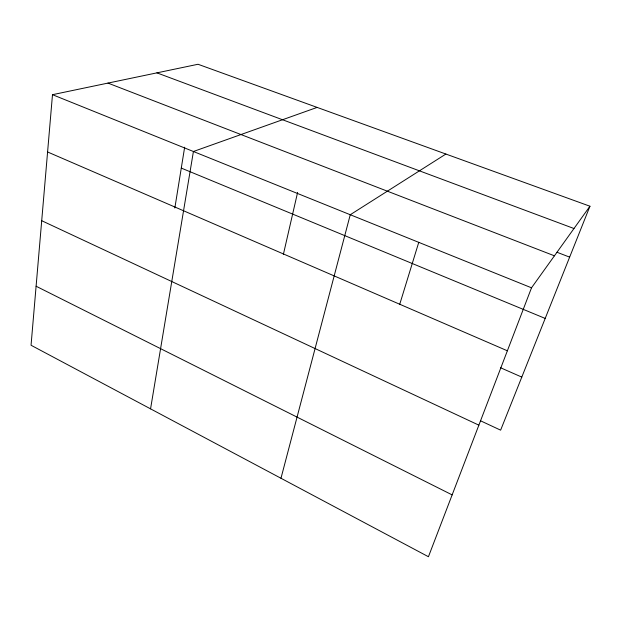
<?xml version="1.0" encoding="UTF-8"?>
<svg xmlns="http://www.w3.org/2000/svg" width="621" height="621" viewBox="0 0 621 621"><rect width="100%" height="100%" fill="white"/><g stroke="black" fill="none" stroke-linecap="round" stroke-linejoin="round"><path stroke-width="0.93" d="M52.49 94.687L31.05 345.253L428.436 556.734L531.514 287.81L589.95 206.226L198.029 64.266L52.49 94.687L531.514 287.81M174.843 208.004L184.654 147.2M150.561 408.851L193.418 151.501L317.121 107.41M283.355 254.494L297.606 192.401M280.979 478.263L350.26 214.734L445.886 154.047M399.629 304.624L418.771 242.314M589.95 206.226L500.627 430.159L480.429 420.751M156.911 72.859L573.983 228.52M557.014 252.266L569.643 257.133M107.969 83.09L554.429 255.813M181.285 168.089L545.199 318.426M47.592 151.974L507.373 350.795M500.588 367.764L521.795 377.102M41.708 220.703L478.869 425.16M36.103 286.227L452.142 494.89"/></g></svg>
